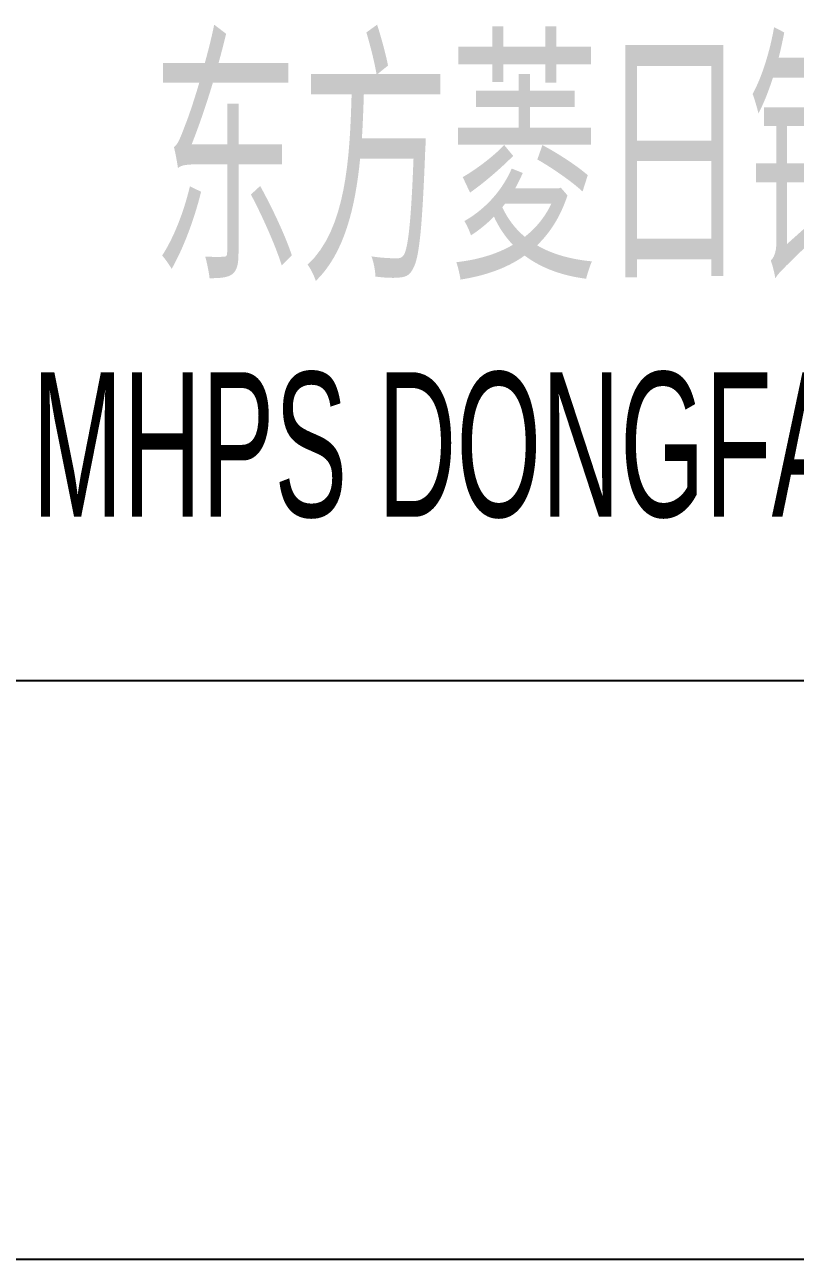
# Model space of a CAD drawing. Header units: millimetres. Extents: x 0 to 594, y 0 to 420.
# Drawn here: x 549.6 to 562.92, y 0 to 21.34 of the extents above; entities that cross this region are included whole.
import ezdxf

# ---------------------------------------------------------------- set-up
doc = ezdxf.new("R2010")
doc.units = ezdxf.units.MM
doc.header["$MEASUREMENT"] = 0
doc.linetypes.add('XKITLINE00', pattern=[0])
doc.styles.add('STYLE_3', font='arial.ttf', dxfattribs={"height": 0.2})

# ---------------------------------------------------------------- blocks, each defined once
blk = doc.blocks.new('*D0')
at = {"color": 0, "linetype": 'XKITLINE00'}
blk.add_line((584, 10), (25, 10), dxfattribs=at)
at = {"color": 1, "linetype": 'XKITLINE00'}
blk.add_line((0, 0), (594, 0), dxfattribs=at)

msp = doc.modelspace()

# ---------------------------------------------------------------- linework, layer by layer
at = {"color": 0, "linetype": 'XKITLINE00', "lineweight": 0}
for p, q in [((404, 10), (584, 10)), ((584, 10), (404, 10))]:
    msp.add_line(p, q, dxfattribs=at)

# ---------------------------------------------------------------- block references
msp.add_blockref('*D0', (0, 0))

# ---------------------------------------------------------------- texts
at = {"color": 5, "lineweight": 0, "style": 'STYLE_3', "width": 0.54}
for s, height, p in [('东方菱日锅炉有限公司', 3.5, (551.792, 17.303)), ('MHPS DONGFANG BOILER CO.,LTD', 2.5, (549.726, 12.835))]:
    msp.add_text(s, height=height, dxfattribs=at).set_placement(p)

doc.saveas('drawing.dxf')
